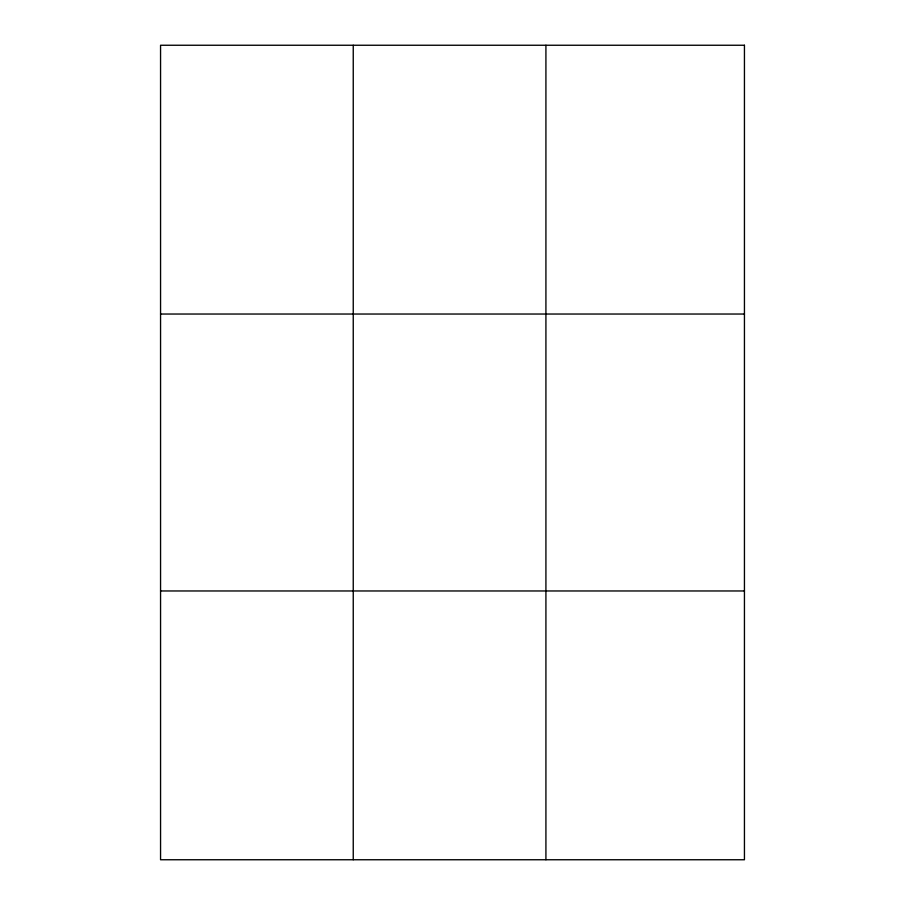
<?xml version="1.0" encoding="UTF-8"?>
<svg xmlns="http://www.w3.org/2000/svg" width="905" height="905" viewBox="0 0 905 905"><rect width="100%" height="100%" fill="white"/><g stroke="black" fill="none" stroke-linecap="round" stroke-linejoin="round"><path stroke-width="1.36" d="M353.244 859.75L353.244 45.25M545.919 859.75L545.919 45.25M160.558 314.035L744.442 314.035M160.558 590.965L744.442 590.965M744.442 45.25L744.442 859.75L160.558 859.75L160.558 45.25L744.442 45.25"/></g></svg>
